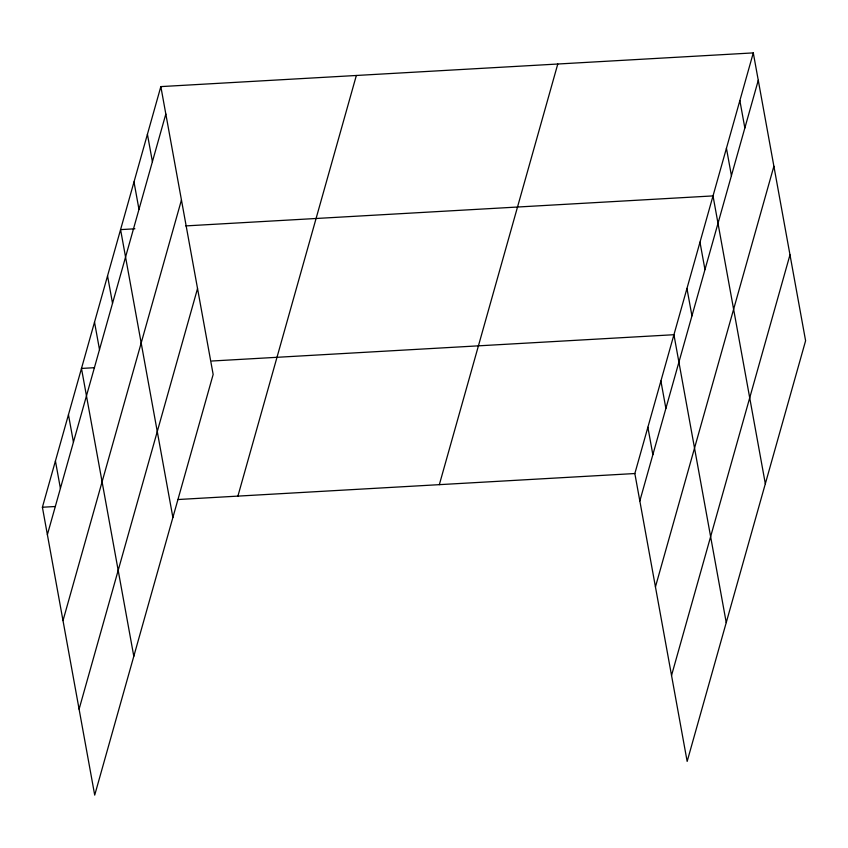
<?xml version="1.0" encoding="UTF-8"?>
<svg xmlns="http://www.w3.org/2000/svg" width="848" height="848" viewBox="0 0 848 848"><rect width="100%" height="100%" fill="white"/><g stroke="black" fill="none" stroke-linecap="round" stroke-linejoin="round"><path stroke-width="1.27" d="M160.844 86.602L213.155 374.466L94.711 795.106L42.4 507.242L160.844 86.602L753.289 52.894L805.6 340.758L687.156 761.398L634.845 473.534L753.289 52.894M47.382 534.664L165.826 114.035M63.006 620.609L181.451 199.98M79.097 709.161L197.542 288.521M237.906 496.112L356.351 75.483M439.338 484.653L557.783 64.013M639.827 500.956L758.271 80.316M655.44 586.901L773.885 166.261M671.542 675.453L789.986 254.813M134.906 228.801L120.575 229.617L172.886 517.481M185.744 225.907L713.02 195.909L765.331 483.773M94.52 367.693L81.482 368.435L133.804 656.299M211.82 361.015L673.927 334.716L726.238 622.591M42.4 507.242L55.438 506.5M177.953 499.525L634.845 473.534M739.859 100.562L744.851 127.995M726.439 148.241L731.421 175.663M699.982 242.178L704.974 269.611M686.954 288.447L691.947 315.88M660.899 380.985L665.881 408.418M647.872 427.265L652.854 454.687M147.425 134.27L152.407 161.703M133.995 181.949L138.977 209.371M107.548 275.886L112.53 303.319M94.52 322.155L99.502 349.588M68.455 414.704L73.437 442.126M55.427 460.973L60.409 488.395"/></g></svg>
